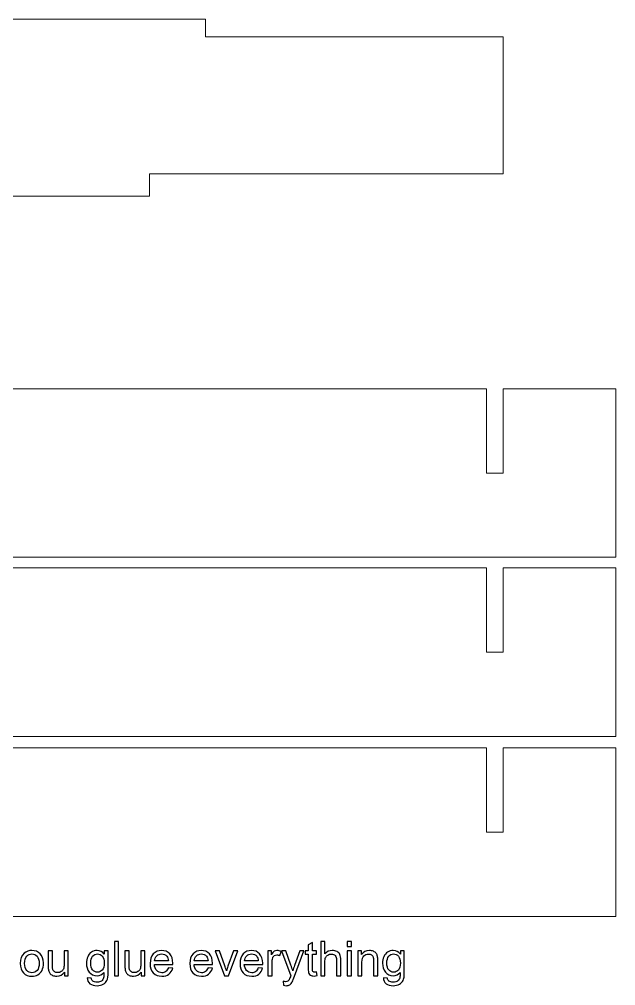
# Model space of a CAD drawing. Header units: centimetres. Extents: x -35.9 to 8.1, y -18.2 to 39.6.
# Drawn here: x -2.52 to 8.09, y -18.2 to -1 of the extents above; entities that cross this region are included whole.
import ezdxf

# ---------------------------------------------------------------- set-up
doc = ezdxf.new("R2010")
doc.units = ezdxf.units.CM
doc.header["$MEASUREMENT"] = 0
doc.layers.add('Layer 1', color=7, linetype='Continuous')

msp = doc.modelspace()

# ---------------------------------------------------------------- linework, layer by layer
at = {"layer": 'Layer 1', "lineweight": 20}
for points, knots in [([(6.09367, -1.30919), (6.09367, -1.30919), (6.09367, -3.74634), (6.09367, -3.74634), (6.09367, -3.74634), (3.99367, -3.74634), (1.89368, -3.74634), (-0.20632, -3.74634), (-0.20632, -3.74634), (-0.20632, -3.74634), (-0.20632, -4.14634), (-0.20632, -4.14634), (-0.20632, -4.14634), (-0.20632, -4.14634), (-3.20632, -4.14634), (-3.20632, -4.14634), (-3.20632, -4.14634), (-3.20632, -4.14634), (-3.20632, -3.74634), (-3.20632, -3.74634), (-3.20632, -3.74634), (-5.53965, -3.74634), (-7.87298, -3.74634), (-10.20631, -3.74634), (-10.20631, -3.74634), (-10.20631, -3.74634), (-10.20631, -4.14634), (-10.20631, -4.14634), (-10.20631, -4.14634), (-10.20631, -4.14634), (-13.20632, -4.14634), (-13.20632, -4.14634), (-13.20632, -4.14634), (-13.20632, -4.14634), (-13.20632, -3.74634), (-13.20632, -3.74634), (-13.20632, -3.74634), (-15.53965, -3.74634), (-17.87299, -3.74634), (-20.20632, -3.74634), (-20.20632, -3.74634), (-20.20632, -3.74634), (-20.20632, -4.14634), (-20.20632, -4.14634), (-20.20632, -4.14634), (-20.20632, -4.14634), (-23.20632, -4.14634), (-23.20632, -4.14634), (-23.20632, -4.14634), (-23.20632, -4.14634), (-23.20632, -3.74634), (-23.20632, -3.74634), (-23.20632, -3.74634), (-25.30632, -3.74634), (-27.40633, -3.74634), (-29.50633, -3.74634), (-29.50633, -3.74634), (-29.50633, -3.74634), (-29.50633, -1.30919), (-29.50633, -1.30919), (-29.50633, -1.30919), (-29.50633, -1.30919), (-24.20633, -1.30919), (-24.20633, -1.30919), (-24.20633, -1.30919), (-24.20633, -1.10214), (-24.20633, -1.20567), (-24.20633, -0.99862), (-24.20633, -0.99862), (-24.20633, -0.99862), (-19.20634, -0.99862), (-19.20634, -0.99862), (-19.20634, -0.99862), (-19.20634, -1.20567), (-19.20634, -1.10217), (-19.20634, -1.30919), (-19.20634, -1.30919), (-19.20634, -1.30919), (-14.20633, -1.30919), (-14.20633, -1.30919), (-14.20633, -1.30919), (-14.20633, -1.10214), (-14.20633, -1.20567), (-14.20633, -0.99862), (-14.20633, -0.99862), (-14.20633, -0.99862), (-9.20633, -0.99862), (-9.20633, -0.99862), (-9.20633, -0.99862), (-9.20633, -0.99862), (-9.20634, -1.30919), (-9.20634, -1.30919), (-9.20634, -1.30919), (-9.20634, -1.30919), (-4.20636, -1.30919), (-4.20636, -1.30919), (-4.20636, -1.30919), (-4.20636, -1.20567), (-4.20636, -1.10215), (-4.20635, -0.99862), (-4.20635, -0.99862), (-4.20635, -0.99862), (0.79366, -0.99862), (0.79366, -0.99862), (0.79366, -0.99862), (0.79366, -0.99862), (0.79366, -1.30919), (0.79366, -1.30919), (0.79366, -1.30919), (0.79366, -1.30919), (6.09367, -1.30919), (6.09367, -1.30919)], [0, 0, 0, 0, 0.03448276, 0.03448276, 0.03448276, 0.03448276, 0.06896552, 0.06896552, 0.06896552, 0.06896552, 0.10344828, 0.10344828, 0.10344828, 0.10344828, 0.13793103, 0.13793103, 0.13793103, 0.13793103, 0.17241379, 0.17241379, 0.17241379, 0.17241379, 0.20689655, 0.20689655, 0.20689655, 0.20689655, 0.24137931, 0.24137931, 0.24137931, 0.24137931, 0.27586207, 0.27586207, 0.27586207, 0.27586207, 0.31034483, 0.31034483, 0.31034483, 0.31034483, 0.34482759, 0.34482759, 0.34482759, 0.34482759, 0.37931034, 0.37931034, 0.37931034, 0.37931034, 0.4137931, 0.4137931, 0.4137931, 0.4137931, 0.44827586, 0.44827586, 0.44827586, 0.44827586, 0.48275862, 0.48275862, 0.48275862, 0.48275862, 0.51724138, 0.51724138, 0.51724138, 0.51724138, 0.55172414, 0.55172414, 0.55172414, 0.55172414, 0.5862069, 0.5862069, 0.5862069, 0.5862069, 0.62068966, 0.62068966, 0.62068966, 0.62068966, 0.65517241, 0.65517241, 0.65517241, 0.65517241, 0.68965517, 0.68965517, 0.68965517, 0.68965517, 0.72413793, 0.72413793, 0.72413793, 0.72413793, 0.75862069, 0.75862069, 0.75862069, 0.75862069, 0.79310345, 0.79310345, 0.79310345, 0.79310345, 0.82758621, 0.82758621, 0.82758621, 0.82758621, 0.86206897, 0.86206897, 0.86206897, 0.86206897, 0.89655172, 0.89655172, 0.89655172, 0.89655172, 0.93103448, 0.93103448, 0.93103448, 0.93103448, 1, 1, 1, 1]), ([(-31.50633, -7.57489), (-31.50633, -7.57489), (-29.50633, -7.57489), (-29.50633, -7.57489), (-29.50633, -7.57489), (-29.50633, -7.57489), (-29.50633, -9.0749), (-29.50633, -9.0749), (-29.50633, -9.0749), (-29.50633, -9.0749), (-29.20633, -9.0749), (-29.20633, -9.0749), (-29.20633, -9.0749), (-29.20633, -9.0749), (-29.20633, -7.57489), (-29.20633, -7.57489), (-29.20633, -7.57489), (-29.20633, -7.57489), (5.79367, -7.57489), (5.79367, -7.57489), (5.79367, -7.57489), (5.79367, -7.57489), (5.79367, -9.0749), (5.79367, -9.0749), (5.79367, -9.0749), (5.79367, -9.0749), (6.09367, -9.0749), (6.09367, -9.0749), (6.09367, -9.0749), (6.09367, -9.0749), (6.09367, -7.57489), (6.09367, -7.57489), (6.09367, -7.57489), (6.09367, -7.57489), (8.09367, -7.57489), (8.09367, -7.57489), (8.09367, -7.57489), (8.09367, -7.57489), (8.09367, -10.57489), (8.09367, -10.57489), (8.09367, -10.57489), (8.09367, -10.57489), (-11.55633, -10.57489), (-11.55633, -10.57489), (-11.55633, -10.57489), (-11.55633, -10.57489), (-11.55633, -9.07489), (-11.55633, -9.07489), (-11.55633, -9.07489), (-11.55633, -9.07489), (-11.85633, -9.07489), (-11.85633, -9.07489), (-11.85633, -9.07489), (-11.85633, -9.07489), (-11.85633, -10.57489), (-11.85633, -10.57489), (-11.85633, -10.57489), (-11.85633, -10.57489), (-31.50633, -10.57489), (-31.50633, -10.57489), (-31.50633, -10.57489), (-31.50633, -10.57489), (-31.50633, -7.57489), (-31.50633, -7.57489)], [0, 0, 0, 0, 0.05882353, 0.05882353, 0.05882353, 0.05882353, 0.11764706, 0.11764706, 0.11764706, 0.11764706, 0.17647059, 0.17647059, 0.17647059, 0.17647059, 0.23529412, 0.23529412, 0.23529412, 0.23529412, 0.29411765, 0.29411765, 0.29411765, 0.29411765, 0.35294118, 0.35294118, 0.35294118, 0.35294118, 0.41176471, 0.41176471, 0.41176471, 0.41176471, 0.47058824, 0.47058824, 0.47058824, 0.47058824, 0.52941176, 0.52941176, 0.52941176, 0.52941176, 0.58823529, 0.58823529, 0.58823529, 0.58823529, 0.64705882, 0.64705882, 0.64705882, 0.64705882, 0.70588235, 0.70588235, 0.70588235, 0.70588235, 0.76470588, 0.76470588, 0.76470588, 0.76470588, 0.82352941, 0.82352941, 0.82352941, 0.82352941, 0.88235294, 0.88235294, 0.88235294, 0.88235294, 1, 1, 1, 1]), ([(-31.50633, -10.76488), (-31.50633, -10.76488), (-29.50633, -10.76488), (-29.50633, -10.76488), (-29.50633, -10.76488), (-29.50633, -10.76488), (-29.50633, -12.26489), (-29.50633, -12.26489), (-29.50633, -12.26489), (-29.50633, -12.26489), (-29.20633, -12.26489), (-29.20633, -12.26489), (-29.20633, -12.26489), (-29.20633, -12.26489), (-29.20633, -10.76488), (-29.20633, -10.76488), (-29.20633, -10.76488), (-29.20633, -10.76488), (5.79367, -10.76488), (5.79367, -10.76488), (5.79367, -10.76488), (5.79367, -10.76488), (5.79367, -12.26489), (5.79367, -12.26489), (5.79367, -12.26489), (5.79367, -12.26489), (6.09367, -12.26489), (6.09367, -12.26489), (6.09367, -12.26489), (6.09367, -12.26489), (6.09367, -10.76488), (6.09367, -10.76488), (6.09367, -10.76488), (6.09367, -10.76488), (8.09367, -10.76488), (8.09367, -10.76488), (8.09367, -10.76488), (8.09367, -10.76488), (8.09367, -13.76488), (8.09367, -13.76488), (8.09367, -13.76488), (8.09367, -13.76488), (-11.55633, -13.76488), (-11.55633, -13.76488), (-11.55633, -13.76488), (-11.55633, -13.76488), (-11.55633, -12.26488), (-11.55633, -12.26488), (-11.55633, -12.26488), (-11.55633, -12.26488), (-11.85633, -12.26488), (-11.85633, -12.26488), (-11.85633, -12.26488), (-11.85633, -12.26488), (-11.85633, -13.76488), (-11.85633, -13.76488), (-11.85633, -13.76488), (-11.85633, -13.76488), (-31.50633, -13.76488), (-31.50633, -13.76488), (-31.50633, -13.76488), (-31.50633, -13.76488), (-31.50633, -10.76488), (-31.50633, -10.76488)], [0, 0, 0, 0, 0.05882353, 0.05882353, 0.05882353, 0.05882353, 0.11764706, 0.11764706, 0.11764706, 0.11764706, 0.17647059, 0.17647059, 0.17647059, 0.17647059, 0.23529412, 0.23529412, 0.23529412, 0.23529412, 0.29411765, 0.29411765, 0.29411765, 0.29411765, 0.35294118, 0.35294118, 0.35294118, 0.35294118, 0.41176471, 0.41176471, 0.41176471, 0.41176471, 0.47058824, 0.47058824, 0.47058824, 0.47058824, 0.52941176, 0.52941176, 0.52941176, 0.52941176, 0.58823529, 0.58823529, 0.58823529, 0.58823529, 0.64705882, 0.64705882, 0.64705882, 0.64705882, 0.70588235, 0.70588235, 0.70588235, 0.70588235, 0.76470588, 0.76470588, 0.76470588, 0.76470588, 0.82352941, 0.82352941, 0.82352941, 0.82352941, 0.88235294, 0.88235294, 0.88235294, 0.88235294, 1, 1, 1, 1]), ([(-31.50633, -13.96634), (-31.50633, -13.96634), (-29.50633, -13.96634), (-29.50633, -13.96634), (-29.50633, -13.96634), (-29.50633, -13.96634), (-29.50633, -15.46635), (-29.50633, -15.46635), (-29.50633, -15.46635), (-29.50633, -15.46635), (-29.20633, -15.46635), (-29.20633, -15.46635), (-29.20633, -15.46635), (-29.20633, -15.46635), (-29.20633, -13.96634), (-29.20633, -13.96634), (-29.20633, -13.96634), (-29.20633, -13.96634), (5.79367, -13.96634), (5.79367, -13.96634), (5.79367, -13.96634), (5.79367, -13.96634), (5.79367, -15.46635), (5.79367, -15.46635), (5.79367, -15.46635), (5.79367, -15.46635), (6.09367, -15.46635), (6.09367, -15.46635), (6.09367, -15.46635), (6.09367, -15.46635), (6.09367, -13.96634), (6.09367, -13.96634), (6.09367, -13.96634), (6.09367, -13.96634), (8.09367, -13.96634), (8.09367, -13.96634), (8.09367, -13.96634), (8.09367, -13.96634), (8.09367, -16.96634), (8.09367, -16.96634), (8.09367, -16.96634), (8.09367, -16.96634), (-11.55633, -16.96634), (-11.55633, -16.96634), (-11.55633, -16.96634), (-11.55633, -16.96634), (-11.55633, -15.46634), (-11.55633, -15.46634), (-11.55633, -15.46634), (-11.55633, -15.46634), (-11.85633, -15.46634), (-11.85633, -15.46634), (-11.85633, -15.46634), (-11.85633, -15.46634), (-11.85633, -16.96634), (-11.85633, -16.96634), (-11.85633, -16.96634), (-11.85633, -16.96634), (-31.50633, -16.96634), (-31.50633, -16.96634), (-31.50633, -16.96634), (-31.50633, -16.96634), (-31.50633, -13.96634), (-31.50633, -13.96634)], [0, 0, 0, 0, 0.05882353, 0.05882353, 0.05882353, 0.05882353, 0.11764706, 0.11764706, 0.11764706, 0.11764706, 0.17647059, 0.17647059, 0.17647059, 0.17647059, 0.23529412, 0.23529412, 0.23529412, 0.23529412, 0.29411765, 0.29411765, 0.29411765, 0.29411765, 0.35294118, 0.35294118, 0.35294118, 0.35294118, 0.41176471, 0.41176471, 0.41176471, 0.41176471, 0.47058824, 0.47058824, 0.47058824, 0.47058824, 0.52941176, 0.52941176, 0.52941176, 0.52941176, 0.58823529, 0.58823529, 0.58823529, 0.58823529, 0.64705882, 0.64705882, 0.64705882, 0.64705882, 0.70588235, 0.70588235, 0.70588235, 0.70588235, 0.76470588, 0.76470588, 0.76470588, 0.76470588, 0.82352941, 0.82352941, 0.82352941, 0.82352941, 0.88235294, 0.88235294, 0.88235294, 0.88235294, 1, 1, 1, 1])]:
    msp.add_open_spline(points, degree=3, knots=knots, dxfattribs=at)
at = {"layer": 'Layer 1', "color": 105}
for points, knots in [([(-0.82832, -18.02207), (-0.82832, -18.02207), (-0.82832, -17.41585), (-0.82832, -17.41585), (-0.82832, -17.41585), (-0.82832, -17.41585), (-0.75382, -17.41585), (-0.75382, -17.41585), (-0.75382, -17.41585), (-0.75382, -17.41585), (-0.75382, -18.02207), (-0.75382, -18.02207), (-0.75382, -18.02207), (-0.75382, -18.02207), (-0.82832, -18.02207), (-0.82832, -18.02207)], [0, 0, 0, 0, 0.2, 0.2, 0.2, 0.2, 0.4, 0.4, 0.4, 0.4, 0.6, 0.6, 0.6, 0.6, 1, 1, 1, 1]), ([(2.77059, -17.95561), (2.77059, -17.95561), (2.78075, -18.02136), (2.78075, -18.02136), (2.78075, -18.02136), (2.75987, -18.02574), (2.7411, -18.028), (2.72473, -18.028), (2.72473, -18.028), (2.69778, -18.028), (2.6769, -18.02376), (2.66194, -18.01516), (2.66194, -18.01516), (2.64712, -18.00655), (2.63668, -17.9954), (2.63061, -17.98143), (2.63061, -17.98143), (2.62454, -17.96746), (2.62158, -17.93811), (2.62158, -17.89338), (2.62158, -17.89338), (2.62158, -17.89338), (2.62158, -17.64022), (2.62158, -17.64022), (2.62158, -17.64022), (2.62158, -17.64022), (2.56655, -17.64022), (2.56655, -17.64022), (2.56655, -17.64022), (2.56655, -17.64022), (2.56655, -17.58265), (2.56655, -17.58265), (2.56655, -17.58265), (2.56655, -17.58265), (2.62158, -17.58265), (2.62158, -17.58265), (2.62158, -17.58265), (2.62158, -17.58265), (2.62158, -17.47399), (2.62158, -17.47399), (2.62158, -17.47399), (2.62158, -17.47399), (2.69609, -17.42926), (2.69609, -17.42926), (2.69609, -17.42926), (2.69609, -17.42926), (2.69609, -17.58265), (2.69609, -17.58265), (2.69609, -17.58265), (2.69609, -17.58265), (2.77059, -17.58265), (2.77059, -17.58265), (2.77059, -17.58265), (2.77059, -17.58265), (2.77059, -17.64022), (2.77059, -17.64022), (2.77059, -17.64022), (2.77059, -17.64022), (2.69609, -17.64022), (2.69609, -17.64022), (2.69609, -17.64022), (2.69609, -17.64022), (2.69609, -17.89761), (2.69609, -17.89761), (2.69609, -17.89761), (2.69609, -17.91892), (2.69736, -17.93261), (2.70004, -17.93867), (2.70004, -17.93867), (2.70258, -17.94474), (2.70681, -17.94954), (2.71274, -17.95321), (2.71274, -17.95321), (2.71867, -17.95674), (2.72713, -17.95857), (2.73814, -17.95857), (2.73814, -17.95857), (2.74632, -17.95857), (2.75719, -17.95758), (2.77059, -17.95561)], [0, 0, 0, 0, 0.04761905, 0.04761905, 0.04761905, 0.04761905, 0.0952381, 0.0952381, 0.0952381, 0.0952381, 0.14285714, 0.14285714, 0.14285714, 0.14285714, 0.19047619, 0.19047619, 0.19047619, 0.19047619, 0.23809524, 0.23809524, 0.23809524, 0.23809524, 0.28571429, 0.28571429, 0.28571429, 0.28571429, 0.33333333, 0.33333333, 0.33333333, 0.33333333, 0.38095238, 0.38095238, 0.38095238, 0.38095238, 0.42857143, 0.42857143, 0.42857143, 0.42857143, 0.47619048, 0.47619048, 0.47619048, 0.47619048, 0.52380952, 0.52380952, 0.52380952, 0.52380952, 0.57142857, 0.57142857, 0.57142857, 0.57142857, 0.61904762, 0.61904762, 0.61904762, 0.61904762, 0.66666667, 0.66666667, 0.66666667, 0.66666667, 0.71428571, 0.71428571, 0.71428571, 0.71428571, 0.76190476, 0.76190476, 0.76190476, 0.76190476, 0.80952381, 0.80952381, 0.80952381, 0.80952381, 0.85714286, 0.85714286, 0.85714286, 0.85714286, 0.9047619, 0.9047619, 0.9047619, 0.9047619, 1, 1, 1, 1]), ([(2.84411, -18.02207), (2.84411, -18.02207), (2.84411, -17.41585), (2.84411, -17.41585), (2.84411, -17.41585), (2.84411, -17.41585), (2.91862, -17.41585), (2.91862, -17.41585), (2.91862, -17.41585), (2.91862, -17.41585), (2.91862, -17.63401), (2.91862, -17.63401), (2.91862, -17.63401), (2.95319, -17.59351), (2.99679, -17.57333), (3.04957, -17.57333), (3.04957, -17.57333), (3.08188, -17.57333), (3.10996, -17.57968), (3.13395, -17.59253), (3.13395, -17.59253), (3.1578, -17.60537), (3.17488, -17.62301), (3.18518, -17.64558), (3.18518, -17.64558), (3.19548, -17.66816), (3.20056, -17.70104), (3.20056, -17.74394), (3.20056, -17.74394), (3.20056, -17.74394), (3.20056, -18.02207), (3.20056, -18.02207), (3.20056, -18.02207), (3.20056, -18.02207), (3.12605, -18.02207), (3.12605, -18.02207), (3.12605, -18.02207), (3.12605, -18.02207), (3.12605, -17.74422), (3.12605, -17.74422), (3.12605, -17.74422), (3.12605, -17.70711), (3.11801, -17.68002), (3.10206, -17.66308), (3.10206, -17.66308), (3.08598, -17.64615), (3.0634, -17.63768), (3.03405, -17.63768), (3.03405, -17.63768), (3.01217, -17.63768), (2.99157, -17.64333), (2.97224, -17.65476), (2.97224, -17.65476), (2.95291, -17.66619), (2.93922, -17.68171), (2.93089, -17.70132), (2.93089, -17.70132), (2.92271, -17.7208), (2.91862, -17.74775), (2.91862, -17.78218), (2.91862, -17.78218), (2.91862, -17.78218), (2.91862, -18.02207), (2.91862, -18.02207), (2.91862, -18.02207), (2.91862, -18.02207), (2.84411, -18.02207), (2.84411, -18.02207)], [0, 0, 0, 0, 0.05555556, 0.05555556, 0.05555556, 0.05555556, 0.11111111, 0.11111111, 0.11111111, 0.11111111, 0.16666667, 0.16666667, 0.16666667, 0.16666667, 0.22222222, 0.22222222, 0.22222222, 0.22222222, 0.27777778, 0.27777778, 0.27777778, 0.27777778, 0.33333333, 0.33333333, 0.33333333, 0.33333333, 0.38888889, 0.38888889, 0.38888889, 0.38888889, 0.44444444, 0.44444444, 0.44444444, 0.44444444, 0.5, 0.5, 0.5, 0.5, 0.55555556, 0.55555556, 0.55555556, 0.55555556, 0.61111111, 0.61111111, 0.61111111, 0.61111111, 0.66666667, 0.66666667, 0.66666667, 0.66666667, 0.72222222, 0.72222222, 0.72222222, 0.72222222, 0.77777778, 0.77777778, 0.77777778, 0.77777778, 0.83333333, 0.83333333, 0.83333333, 0.83333333, 0.88888889, 0.88888889, 0.88888889, 0.88888889, 1, 1, 1, 1]), ([(3.315, -17.50052), (3.315, -17.50052), (3.315, -17.41585), (3.315, -17.41585), (3.315, -17.41585), (3.315, -17.41585), (3.38951, -17.41585), (3.38951, -17.41585), (3.38951, -17.41585), (3.38951, -17.41585), (3.38951, -17.50052), (3.38951, -17.50052), (3.38951, -17.50052), (3.38951, -17.50052), (3.315, -17.50052), (3.315, -17.50052)], [0, 0, 0, 0, 0.2, 0.2, 0.2, 0.2, 0.4, 0.4, 0.4, 0.4, 0.6, 0.6, 0.6, 0.6, 1, 1, 1, 1]), ([(-2.50247, -17.80236), (-2.50247, -17.72122), (-2.47989, -17.66111), (-2.4346, -17.62202), (-2.4346, -17.62202), (-2.39692, -17.58956), (-2.35077, -17.57333), (-2.29645, -17.57333), (-2.29645, -17.57333), (-2.23619, -17.57333), (-2.1868, -17.59309), (-2.14842, -17.6326), (-2.14842, -17.6326), (-2.11018, -17.67197), (-2.09099, -17.72658), (-2.09099, -17.79615), (-2.09099, -17.79615), (-2.09099, -17.85259), (-2.09945, -17.8969), (-2.11639, -17.92922), (-2.11639, -17.92922), (-2.13332, -17.96153), (-2.15802, -17.98665), (-2.19047, -18.00457), (-2.19047, -18.00457), (-2.22279, -18.02249), (-2.25821, -18.03138), (-2.29645, -18.03138), (-2.29645, -18.03138), (-2.35797, -18.03138), (-2.40764, -18.01177), (-2.4456, -17.9724), (-2.4456, -17.9724), (-2.48356, -17.93303), (-2.50247, -17.8763), (-2.50247, -17.80236)], [0, 0, 0, 0, 0.1, 0.1, 0.1, 0.1, 0.2, 0.2, 0.2, 0.2, 0.3, 0.3, 0.3, 0.3, 0.4, 0.4, 0.4, 0.4, 0.5, 0.5, 0.5, 0.5, 0.6, 0.6, 0.6, 0.6, 0.7, 0.7, 0.7, 0.7, 0.8, 0.8, 0.8, 0.8, 1, 1, 1, 1]), ([(-2.42627, -17.8025), (-2.42627, -17.85866), (-2.41399, -17.90071), (-2.38944, -17.92851), (-2.38944, -17.92851), (-2.36474, -17.95645), (-2.33384, -17.97042), (-2.29645, -17.97042), (-2.29645, -17.97042), (-2.25948, -17.97042), (-2.22871, -17.95645), (-2.20402, -17.92837), (-2.20402, -17.92837), (-2.17947, -17.90029), (-2.16719, -17.85753), (-2.16719, -17.8001), (-2.16719, -17.8001), (-2.16719, -17.74591), (-2.17961, -17.70485), (-2.2043, -17.67705), (-2.2043, -17.67705), (-2.229, -17.64911), (-2.25976, -17.63514), (-2.29645, -17.63514), (-2.29645, -17.63514), (-2.33384, -17.63514), (-2.36474, -17.64897), (-2.38944, -17.67677), (-2.38944, -17.67677), (-2.41399, -17.70457), (-2.42627, -17.74648), (-2.42627, -17.8025)], [0, 0, 0, 0, 0.11111111, 0.11111111, 0.11111111, 0.11111111, 0.22222222, 0.22222222, 0.22222222, 0.22222222, 0.33333333, 0.33333333, 0.33333333, 0.33333333, 0.44444444, 0.44444444, 0.44444444, 0.44444444, 0.55555556, 0.55555556, 0.55555556, 0.55555556, 0.66666667, 0.66666667, 0.66666667, 0.66666667, 0.77777778, 0.77777778, 0.77777778, 0.77777778, 1, 1, 1, 1]), ([(-1.71662, -18.02207), (-1.71662, -18.02207), (-1.71662, -17.95674), (-1.71662, -17.95674), (-1.71662, -17.95674), (-1.75077, -18.00655), (-1.79705, -18.03138), (-1.85561, -18.03138), (-1.85561, -18.03138), (-1.88144, -18.03138), (-1.90557, -18.02644), (-1.928, -18.01657), (-1.928, -18.01657), (-1.95044, -18.00655), (-1.96709, -17.99413), (-1.97796, -17.97917), (-1.97796, -17.97917), (-1.98882, -17.96407), (-1.99644, -17.94573), (-2.00082, -17.924), (-2.00082, -17.924), (-2.00378, -17.90932), (-2.00533, -17.88618), (-2.00533, -17.85457), (-2.00533, -17.85457), (-2.00533, -17.85457), (-2.00533, -17.58265), (-2.00533, -17.58265), (-2.00533, -17.58265), (-2.00533, -17.58265), (-1.93083, -17.58265), (-1.93083, -17.58265), (-1.93083, -17.58265), (-1.93083, -17.58265), (-1.93083, -17.82578), (-1.93083, -17.82578), (-1.93083, -17.82578), (-1.93083, -17.86459), (-1.92927, -17.89084), (-1.92631, -17.90424), (-1.92631, -17.90424), (-1.92165, -17.92386), (-1.91178, -17.9391), (-1.89654, -17.95024), (-1.89654, -17.95024), (-1.88144, -17.96139), (-1.86281, -17.96704), (-1.84051, -17.96704), (-1.84051, -17.96704), (-1.81822, -17.96704), (-1.79733, -17.96139), (-1.77786, -17.94996), (-1.77786, -17.94996), (-1.75839, -17.93853), (-1.74456, -17.92287), (-1.73637, -17.90325), (-1.73637, -17.90325), (-1.72833, -17.88364), (-1.72424, -17.85499), (-1.72424, -17.8176), (-1.72424, -17.8176), (-1.72424, -17.8176), (-1.72424, -17.58265), (-1.72424, -17.58265), (-1.72424, -17.58265), (-1.72424, -17.58265), (-1.64973, -17.58265), (-1.64973, -17.58265), (-1.64973, -17.58265), (-1.64973, -17.58265), (-1.64973, -18.02207), (-1.64973, -18.02207), (-1.64973, -18.02207), (-1.64973, -18.02207), (-1.71662, -18.02207), (-1.71662, -18.02207)], [0, 0, 0, 0, 0.05, 0.05, 0.05, 0.05, 0.1, 0.1, 0.1, 0.1, 0.15, 0.15, 0.15, 0.15, 0.2, 0.2, 0.2, 0.2, 0.25, 0.25, 0.25, 0.25, 0.3, 0.3, 0.3, 0.3, 0.35, 0.35, 0.35, 0.35, 0.4, 0.4, 0.4, 0.4, 0.45, 0.45, 0.45, 0.45, 0.5, 0.5, 0.5, 0.5, 0.55, 0.55, 0.55, 0.55, 0.6, 0.6, 0.6, 0.6, 0.65, 0.65, 0.65, 0.65, 0.7, 0.7, 0.7, 0.7, 0.75, 0.75, 0.75, 0.75, 0.8, 0.8, 0.8, 0.8, 0.85, 0.85, 0.85, 0.85, 0.9, 0.9, 0.9, 0.9, 1, 1, 1, 1]), ([(-1.31121, -18.05848), (-1.31121, -18.05848), (-1.23924, -18.06864), (-1.23924, -18.06864), (-1.23924, -18.06864), (-1.23628, -18.09093), (-1.22781, -18.10716), (-1.21398, -18.11746), (-1.21398, -18.11746), (-1.1955, -18.13115), (-1.17024, -18.13806), (-1.1382, -18.13806), (-1.1382, -18.13806), (-1.10377, -18.13806), (-1.0771, -18.13115), (-1.05834, -18.11746), (-1.05834, -18.11746), (-1.03957, -18.10377), (-1.02687, -18.08444), (-1.02024, -18.05975), (-1.02024, -18.05975), (-1.01643, -18.04465), (-1.01459, -18.0129), (-1.01487, -17.9645), (-1.01487, -17.9645), (-1.04747, -18.00288), (-1.08797, -18.02207), (-1.13651, -18.02207), (-1.13651, -18.02207), (-1.19691, -18.02207), (-1.24376, -18.00034), (-1.27678, -17.95674), (-1.27678, -17.95674), (-1.30994, -17.91327), (-1.32645, -17.86106), (-1.32645, -17.80024), (-1.32645, -17.80024), (-1.32645, -17.75833), (-1.31883, -17.71967), (-1.30373, -17.68425), (-1.30373, -17.68425), (-1.28863, -17.64883), (-1.26662, -17.6216), (-1.23783, -17.60226), (-1.23783, -17.60226), (-1.20904, -17.58293), (-1.17518, -17.57333), (-1.13623, -17.57333), (-1.13623, -17.57333), (-1.08444, -17.57333), (-1.04168, -17.5945), (-1.0081, -17.63684), (-1.0081, -17.63684), (-1.0081, -17.63684), (-1.0081, -17.58265), (-1.0081, -17.58265), (-1.0081, -17.58265), (-1.0081, -17.58265), (-0.93952, -17.58265), (-0.93952, -17.58265), (-0.93952, -17.58265), (-0.93952, -17.58265), (-0.93952, -17.9621), (-0.93952, -17.9621), (-0.93952, -17.9621), (-0.93952, -18.03054), (-0.94643, -18.07894), (-0.9604, -18.10744), (-0.9604, -18.10744), (-0.97423, -18.13595), (-0.99639, -18.15852), (-1.02644, -18.17504), (-1.02644, -18.17504), (-1.05664, -18.19155), (-1.09375, -18.19987), (-1.13778, -18.19987), (-1.13778, -18.19987), (-1.19013, -18.19987), (-1.23233, -18.18816), (-1.2645, -18.16459), (-1.2645, -18.16459), (-1.29681, -18.14117), (-1.31234, -18.10575), (-1.31121, -18.05848)], [0, 0, 0, 0, 0.04545455, 0.04545455, 0.04545455, 0.04545455, 0.09090909, 0.09090909, 0.09090909, 0.09090909, 0.13636364, 0.13636364, 0.13636364, 0.13636364, 0.18181818, 0.18181818, 0.18181818, 0.18181818, 0.22727273, 0.22727273, 0.22727273, 0.22727273, 0.27272727, 0.27272727, 0.27272727, 0.27272727, 0.31818182, 0.31818182, 0.31818182, 0.31818182, 0.36363636, 0.36363636, 0.36363636, 0.36363636, 0.40909091, 0.40909091, 0.40909091, 0.40909091, 0.45454545, 0.45454545, 0.45454545, 0.45454545, 0.5, 0.5, 0.5, 0.5, 0.54545455, 0.54545455, 0.54545455, 0.54545455, 0.59090909, 0.59090909, 0.59090909, 0.59090909, 0.63636364, 0.63636364, 0.63636364, 0.63636364, 0.68181818, 0.68181818, 0.68181818, 0.68181818, 0.72727273, 0.72727273, 0.72727273, 0.72727273, 0.77272727, 0.77272727, 0.77272727, 0.77272727, 0.81818182, 0.81818182, 0.81818182, 0.81818182, 0.86363636, 0.86363636, 0.86363636, 0.86363636, 0.90909091, 0.90909091, 0.90909091, 0.90909091, 1, 1, 1, 1]), ([(-1.25025, -17.79488), (-1.25025, -17.85231), (-1.23882, -17.89422), (-1.21596, -17.92061), (-1.21596, -17.92061), (-1.19296, -17.947), (-1.16431, -17.96026), (-1.12988, -17.96026), (-1.12988, -17.96026), (-1.09559, -17.96026), (-1.06694, -17.94714), (-1.04366, -17.92089), (-1.04366, -17.92089), (-1.02052, -17.89465), (-1.00895, -17.85344), (-1.00895, -17.79728), (-1.00895, -17.79728), (-1.00895, -17.74366), (-1.02094, -17.70316), (-1.04479, -17.67592), (-1.04479, -17.67592), (-1.06864, -17.64869), (-1.09742, -17.63514), (-1.13101, -17.63514), (-1.13101, -17.63514), (-1.16417, -17.63514), (-1.19225, -17.64855), (-1.21553, -17.67536), (-1.21553, -17.67536), (-1.23868, -17.70217), (-1.25025, -17.74196), (-1.25025, -17.79488)], [0, 0, 0, 0, 0.11111111, 0.11111111, 0.11111111, 0.11111111, 0.22222222, 0.22222222, 0.22222222, 0.22222222, 0.33333333, 0.33333333, 0.33333333, 0.33333333, 0.44444444, 0.44444444, 0.44444444, 0.44444444, 0.55555556, 0.55555556, 0.55555556, 0.55555556, 0.66666667, 0.66666667, 0.66666667, 0.66666667, 0.77777778, 0.77777778, 0.77777778, 0.77777778, 1, 1, 1, 1]), ([(-0.35151, -18.02207), (-0.35151, -18.02207), (-0.35151, -17.95674), (-0.35151, -17.95674), (-0.35151, -17.95674), (-0.38566, -18.00655), (-0.43194, -18.03138), (-0.4905, -18.03138), (-0.4905, -18.03138), (-0.51633, -18.03138), (-0.54046, -18.02644), (-0.56289, -18.01657), (-0.56289, -18.01657), (-0.58533, -18.00655), (-0.60198, -17.99413), (-0.61285, -17.97917), (-0.61285, -17.97917), (-0.62371, -17.96407), (-0.63133, -17.94573), (-0.63571, -17.924), (-0.63571, -17.924), (-0.63867, -17.90932), (-0.64022, -17.88618), (-0.64022, -17.85457), (-0.64022, -17.85457), (-0.64022, -17.85457), (-0.64022, -17.58265), (-0.64022, -17.58265), (-0.64022, -17.58265), (-0.64022, -17.58265), (-0.56572, -17.58265), (-0.56572, -17.58265), (-0.56572, -17.58265), (-0.56572, -17.58265), (-0.56572, -17.82578), (-0.56572, -17.82578), (-0.56572, -17.82578), (-0.56572, -17.86459), (-0.56416, -17.89084), (-0.5612, -17.90424), (-0.5612, -17.90424), (-0.55654, -17.92386), (-0.54667, -17.9391), (-0.53143, -17.95024), (-0.53143, -17.95024), (-0.51633, -17.96139), (-0.4977, -17.96704), (-0.4754, -17.96704), (-0.4754, -17.96704), (-0.45311, -17.96704), (-0.43222, -17.96139), (-0.41275, -17.94996), (-0.41275, -17.94996), (-0.39328, -17.93853), (-0.37945, -17.92287), (-0.37126, -17.90325), (-0.37126, -17.90325), (-0.36322, -17.88364), (-0.35913, -17.85499), (-0.35913, -17.8176), (-0.35913, -17.8176), (-0.35913, -17.8176), (-0.35913, -17.58265), (-0.35913, -17.58265), (-0.35913, -17.58265), (-0.35913, -17.58265), (-0.28462, -17.58265), (-0.28462, -17.58265), (-0.28462, -17.58265), (-0.28462, -17.58265), (-0.28462, -18.02207), (-0.28462, -18.02207), (-0.28462, -18.02207), (-0.28462, -18.02207), (-0.35151, -18.02207), (-0.35151, -18.02207)], [0, 0, 0, 0, 0.05, 0.05, 0.05, 0.05, 0.1, 0.1, 0.1, 0.1, 0.15, 0.15, 0.15, 0.15, 0.2, 0.2, 0.2, 0.2, 0.25, 0.25, 0.25, 0.25, 0.3, 0.3, 0.3, 0.3, 0.35, 0.35, 0.35, 0.35, 0.4, 0.4, 0.4, 0.4, 0.45, 0.45, 0.45, 0.45, 0.5, 0.5, 0.5, 0.5, 0.55, 0.55, 0.55, 0.55, 0.6, 0.6, 0.6, 0.6, 0.65, 0.65, 0.65, 0.65, 0.7, 0.7, 0.7, 0.7, 0.75, 0.75, 0.75, 0.75, 0.8, 0.8, 0.8, 0.8, 0.85, 0.85, 0.85, 0.85, 0.9, 0.9, 0.9, 0.9, 1, 1, 1, 1]), ([(0.13208, -17.87983), (0.13208, -17.87983), (0.20913, -17.88999), (0.20913, -17.88999), (0.20913, -17.88999), (0.19713, -17.93472), (0.1747, -17.96958), (0.14196, -17.99427), (0.14196, -17.99427), (0.10922, -18.01897), (0.06745, -18.03138), (0.01651, -18.03138), (0.01651, -18.03138), (-0.04755, -18.03138), (-0.09835, -18.01163), (-0.13589, -17.97212), (-0.13589, -17.97212), (-0.17343, -17.93275), (-0.19219, -17.87729), (-0.19219, -17.80603), (-0.19219, -17.80603), (-0.19219, -17.73237), (-0.17328, -17.67508), (-0.13533, -17.63444), (-0.13533, -17.63444), (-0.09737, -17.59365), (-0.04812, -17.57333), (0.01242, -17.57333), (0.01242, -17.57333), (0.07098, -17.57333), (0.11882, -17.59323), (0.15593, -17.63317), (0.15593, -17.63317), (0.19304, -17.6731), (0.21167, -17.72926), (0.21167, -17.80165), (0.21167, -17.80165), (0.21167, -17.80603), (0.21153, -17.81266), (0.21125, -17.82141), (0.21125, -17.82141), (0.21125, -17.82141), (-0.11599, -17.82141), (-0.11599, -17.82141), (-0.11599, -17.82141), (-0.11317, -17.86953), (-0.09962, -17.9065), (-0.07507, -17.93204), (-0.07507, -17.93204), (-0.05066, -17.95758), (-0.02004, -17.97042), (0.01651, -17.97042), (0.01651, -17.97042), (0.04375, -17.97042), (0.06703, -17.96323), (0.08622, -17.94883), (0.08622, -17.94883), (0.10555, -17.93444), (0.12079, -17.91144), (0.13208, -17.87983)], [0, 0, 0, 0, 0.0625, 0.0625, 0.0625, 0.0625, 0.125, 0.125, 0.125, 0.125, 0.1875, 0.1875, 0.1875, 0.1875, 0.25, 0.25, 0.25, 0.25, 0.3125, 0.3125, 0.3125, 0.3125, 0.375, 0.375, 0.375, 0.375, 0.4375, 0.4375, 0.4375, 0.4375, 0.5, 0.5, 0.5, 0.5, 0.5625, 0.5625, 0.5625, 0.5625, 0.625, 0.625, 0.625, 0.625, 0.6875, 0.6875, 0.6875, 0.6875, 0.75, 0.75, 0.75, 0.75, 0.8125, 0.8125, 0.8125, 0.8125, 0.875, 0.875, 0.875, 0.875, 1, 1, 1, 1]), ([(-0.11176, -17.76045), (-0.11176, -17.76045), (0.13293, -17.76045), (0.13293, -17.76045), (0.13293, -17.76045), (0.12968, -17.72348), (0.12023, -17.69582), (0.10485, -17.67733), (0.10485, -17.67733), (0.08128, -17.64869), (0.05052, -17.6343), (0.01284, -17.6343), (0.01284, -17.6343), (-0.02131, -17.6343), (-0.04995, -17.64573), (-0.07324, -17.66859), (-0.07324, -17.66859), (-0.09638, -17.69145), (-0.10922, -17.72207), (-0.11176, -17.76045)], [0, 0, 0, 0, 0.16666667, 0.16666667, 0.16666667, 0.16666667, 0.33333333, 0.33333333, 0.33333333, 0.33333333, 0.5, 0.5, 0.5, 0.5, 0.66666667, 0.66666667, 0.66666667, 0.66666667, 1, 1, 1, 1]), ([(0.8382, -17.87983), (0.8382, -17.87983), (0.91525, -17.88999), (0.91525, -17.88999), (0.91525, -17.88999), (0.90325, -17.93472), (0.88082, -17.96958), (0.84808, -17.99427), (0.84808, -17.99427), (0.81534, -18.01897), (0.77357, -18.03138), (0.72263, -18.03138), (0.72263, -18.03138), (0.65857, -18.03138), (0.60777, -18.01163), (0.57023, -17.97212), (0.57023, -17.97212), (0.53269, -17.93275), (0.51393, -17.87729), (0.51393, -17.80603), (0.51393, -17.80603), (0.51393, -17.73237), (0.53284, -17.67508), (0.57079, -17.63444), (0.57079, -17.63444), (0.60875, -17.59365), (0.658, -17.57333), (0.71854, -17.57333), (0.71854, -17.57333), (0.7771, -17.57333), (0.82494, -17.59323), (0.86205, -17.63317), (0.86205, -17.63317), (0.89916, -17.6731), (0.91779, -17.72926), (0.91779, -17.80165), (0.91779, -17.80165), (0.91779, -17.80603), (0.91765, -17.81266), (0.91737, -17.82141), (0.91737, -17.82141), (0.91737, -17.82141), (0.59013, -17.82141), (0.59013, -17.82141), (0.59013, -17.82141), (0.59295, -17.86953), (0.6065, -17.9065), (0.63105, -17.93204), (0.63105, -17.93204), (0.65546, -17.95758), (0.68608, -17.97042), (0.72263, -17.97042), (0.72263, -17.97042), (0.74987, -17.97042), (0.77315, -17.96323), (0.79234, -17.94883), (0.79234, -17.94883), (0.81167, -17.93444), (0.82691, -17.91144), (0.8382, -17.87983)], [0, 0, 0, 0, 0.0625, 0.0625, 0.0625, 0.0625, 0.125, 0.125, 0.125, 0.125, 0.1875, 0.1875, 0.1875, 0.1875, 0.25, 0.25, 0.25, 0.25, 0.3125, 0.3125, 0.3125, 0.3125, 0.375, 0.375, 0.375, 0.375, 0.4375, 0.4375, 0.4375, 0.4375, 0.5, 0.5, 0.5, 0.5, 0.5625, 0.5625, 0.5625, 0.5625, 0.625, 0.625, 0.625, 0.625, 0.6875, 0.6875, 0.6875, 0.6875, 0.75, 0.75, 0.75, 0.75, 0.8125, 0.8125, 0.8125, 0.8125, 0.875, 0.875, 0.875, 0.875, 1, 1, 1, 1]), ([(0.59436, -17.76045), (0.59436, -17.76045), (0.83905, -17.76045), (0.83905, -17.76045), (0.83905, -17.76045), (0.8358, -17.72348), (0.82635, -17.69582), (0.81097, -17.67733), (0.81097, -17.67733), (0.7874, -17.64869), (0.75664, -17.6343), (0.71896, -17.6343), (0.71896, -17.6343), (0.68481, -17.6343), (0.65617, -17.64573), (0.63288, -17.66859), (0.63288, -17.66859), (0.60974, -17.69145), (0.5969, -17.72207), (0.59436, -17.76045)], [0, 0, 0, 0, 0.16666667, 0.16666667, 0.16666667, 0.16666667, 0.33333333, 0.33333333, 0.33333333, 0.33333333, 0.5, 0.5, 0.5, 0.5, 0.66666667, 0.66666667, 0.66666667, 0.66666667, 1, 1, 1, 1]), ([(1.12946, -18.02207), (1.12946, -18.02207), (0.96365, -17.58265), (0.96365, -17.58265), (0.96365, -17.58265), (0.96365, -17.58265), (1.04338, -17.58265), (1.04338, -17.58265), (1.04338, -17.58265), (1.04338, -17.58265), (1.13736, -17.84582), (1.13736, -17.84582), (1.13736, -17.84582), (1.14752, -17.87418), (1.15697, -17.90368), (1.16558, -17.9343), (1.16558, -17.9343), (1.17221, -17.91116), (1.18139, -17.88336), (1.19338, -17.85076), (1.19338, -17.85076), (1.19338, -17.85076), (1.29103, -17.58265), (1.29103, -17.58265), (1.29103, -17.58265), (1.29103, -17.58265), (1.36751, -17.58265), (1.36751, -17.58265), (1.36751, -17.58265), (1.36751, -17.58265), (1.20114, -18.02207), (1.20114, -18.02207), (1.20114, -18.02207), (1.20114, -18.02207), (1.12946, -18.02207), (1.12946, -18.02207)], [0, 0, 0, 0, 0.1, 0.1, 0.1, 0.1, 0.2, 0.2, 0.2, 0.2, 0.3, 0.3, 0.3, 0.3, 0.4, 0.4, 0.4, 0.4, 0.5, 0.5, 0.5, 0.5, 0.6, 0.6, 0.6, 0.6, 0.7, 0.7, 0.7, 0.7, 0.8, 0.8, 0.8, 0.8, 1, 1, 1, 1]), ([(1.73243, -17.87983), (1.73243, -17.87983), (1.80948, -17.88999), (1.80948, -17.88999), (1.80948, -17.88999), (1.79748, -17.93472), (1.77505, -17.96958), (1.74231, -17.99427), (1.74231, -17.99427), (1.70957, -18.01897), (1.6678, -18.03138), (1.61686, -18.03138), (1.61686, -18.03138), (1.5528, -18.03138), (1.502, -18.01163), (1.46446, -17.97212), (1.46446, -17.97212), (1.42692, -17.93275), (1.40816, -17.87729), (1.40816, -17.80603), (1.40816, -17.80603), (1.40816, -17.73237), (1.42707, -17.67508), (1.46502, -17.63444), (1.46502, -17.63444), (1.50298, -17.59365), (1.55223, -17.57333), (1.61277, -17.57333), (1.61277, -17.57333), (1.67133, -17.57333), (1.71917, -17.59323), (1.75628, -17.63317), (1.75628, -17.63317), (1.79339, -17.6731), (1.81202, -17.72926), (1.81202, -17.80165), (1.81202, -17.80165), (1.81202, -17.80603), (1.81188, -17.81266), (1.8116, -17.82141), (1.8116, -17.82141), (1.8116, -17.82141), (1.48436, -17.82141), (1.48436, -17.82141), (1.48436, -17.82141), (1.48718, -17.86953), (1.50073, -17.9065), (1.52528, -17.93204), (1.52528, -17.93204), (1.54969, -17.95758), (1.58031, -17.97042), (1.61686, -17.97042), (1.61686, -17.97042), (1.6441, -17.97042), (1.66738, -17.96323), (1.68657, -17.94883), (1.68657, -17.94883), (1.7059, -17.93444), (1.72114, -17.91144), (1.73243, -17.87983)], [0, 0, 0, 0, 0.0625, 0.0625, 0.0625, 0.0625, 0.125, 0.125, 0.125, 0.125, 0.1875, 0.1875, 0.1875, 0.1875, 0.25, 0.25, 0.25, 0.25, 0.3125, 0.3125, 0.3125, 0.3125, 0.375, 0.375, 0.375, 0.375, 0.4375, 0.4375, 0.4375, 0.4375, 0.5, 0.5, 0.5, 0.5, 0.5625, 0.5625, 0.5625, 0.5625, 0.625, 0.625, 0.625, 0.625, 0.6875, 0.6875, 0.6875, 0.6875, 0.75, 0.75, 0.75, 0.75, 0.8125, 0.8125, 0.8125, 0.8125, 0.875, 0.875, 0.875, 0.875, 1, 1, 1, 1]), ([(1.48859, -17.76045), (1.48859, -17.76045), (1.73328, -17.76045), (1.73328, -17.76045), (1.73328, -17.76045), (1.73003, -17.72348), (1.72058, -17.69582), (1.7052, -17.67733), (1.7052, -17.67733), (1.68163, -17.64869), (1.65087, -17.6343), (1.61319, -17.6343), (1.61319, -17.6343), (1.57904, -17.6343), (1.5504, -17.64573), (1.52711, -17.66859), (1.52711, -17.66859), (1.50397, -17.69145), (1.49113, -17.72207), (1.48859, -17.76045)], [0, 0, 0, 0, 0.16666667, 0.16666667, 0.16666667, 0.16666667, 0.33333333, 0.33333333, 0.33333333, 0.33333333, 0.5, 0.5, 0.5, 0.5, 0.66666667, 0.66666667, 0.66666667, 0.66666667, 1, 1, 1, 1]), ([(1.90275, -18.02207), (1.90275, -18.02207), (1.90275, -17.58265), (1.90275, -17.58265), (1.90275, -17.58265), (1.90275, -17.58265), (1.96964, -17.58265), (1.96964, -17.58265), (1.96964, -17.58265), (1.96964, -17.58265), (1.96964, -17.64996), (1.96964, -17.64996), (1.96964, -17.64996), (1.98671, -17.61877), (2.00252, -17.59817), (2.01705, -17.58829), (2.01705, -17.58829), (2.03159, -17.57827), (2.04753, -17.57333), (2.06489, -17.57333), (2.06489, -17.57333), (2.09001, -17.57333), (2.11555, -17.58124), (2.14151, -17.5969), (2.14151, -17.5969), (2.14151, -17.5969), (2.11499, -17.66562), (2.11499, -17.66562), (2.11499, -17.66562), (2.09692, -17.65546), (2.07886, -17.65038), (2.0608, -17.65038), (2.0608, -17.65038), (2.04457, -17.65038), (2.03004, -17.65532), (2.0172, -17.66506), (2.0172, -17.66506), (2.00435, -17.67479), (1.99518, -17.68834), (1.98968, -17.7057), (1.98968, -17.7057), (1.98135, -17.73209), (1.97726, -17.76101), (1.97726, -17.79248), (1.97726, -17.79248), (1.97726, -17.79248), (1.97726, -18.02207), (1.97726, -18.02207), (1.97726, -18.02207), (1.97726, -18.02207), (1.90275, -18.02207), (1.90275, -18.02207)], [0, 0, 0, 0, 0.07142857, 0.07142857, 0.07142857, 0.07142857, 0.14285714, 0.14285714, 0.14285714, 0.14285714, 0.21428571, 0.21428571, 0.21428571, 0.21428571, 0.28571429, 0.28571429, 0.28571429, 0.28571429, 0.35714286, 0.35714286, 0.35714286, 0.35714286, 0.42857143, 0.42857143, 0.42857143, 0.42857143, 0.5, 0.5, 0.5, 0.5, 0.57142857, 0.57142857, 0.57142857, 0.57142857, 0.64285714, 0.64285714, 0.64285714, 0.64285714, 0.71428571, 0.71428571, 0.71428571, 0.71428571, 0.78571429, 0.78571429, 0.78571429, 0.78571429, 0.85714286, 0.85714286, 0.85714286, 0.85714286, 1, 1, 1, 1]), ([(2.18215, -18.19098), (2.18215, -18.19098), (2.17369, -18.12212), (2.17369, -18.12212), (2.17369, -18.12212), (2.19006, -18.12649), (2.20417, -18.12875), (2.2163, -18.12875), (2.2163, -18.12875), (2.23295, -18.12875), (2.24622, -18.12593), (2.2561, -18.12042), (2.2561, -18.12042), (2.26611, -18.11492), (2.2743, -18.10716), (2.28065, -18.09728), (2.28065, -18.09728), (2.28531, -18.0898), (2.29293, -18.07132), (2.30337, -18.04168), (2.30337, -18.04168), (2.30478, -18.03759), (2.3069, -18.03152), (2.31, -18.02348), (2.31, -18.02348), (2.31, -18.02348), (2.14321, -17.58265), (2.14321, -17.58265), (2.14321, -17.58265), (2.14321, -17.58265), (2.22279, -17.58265), (2.22279, -17.58265), (2.22279, -17.58265), (2.22279, -17.58265), (2.31452, -17.83637), (2.31452, -17.83637), (2.31452, -17.83637), (2.32651, -17.8684), (2.33709, -17.90227), (2.34655, -17.93783), (2.34655, -17.93783), (2.35516, -17.90438), (2.36532, -17.87136), (2.37717, -17.83891), (2.37717, -17.83891), (2.37717, -17.83891), (2.47087, -17.58265), (2.47087, -17.58265), (2.47087, -17.58265), (2.47087, -17.58265), (2.54523, -17.58265), (2.54523, -17.58265), (2.54523, -17.58265), (2.54523, -17.58265), (2.37915, -18.02969), (2.37915, -18.02969), (2.37915, -18.02969), (2.36122, -18.07781), (2.34725, -18.11083), (2.33724, -18.12903), (2.33724, -18.12903), (2.32397, -18.15344), (2.30873, -18.17137), (2.29166, -18.1828), (2.29166, -18.1828), (2.27444, -18.19423), (2.25398, -18.19987), (2.23027, -18.19987), (2.23027, -18.19987), (2.21588, -18.19987), (2.19979, -18.19691), (2.18215, -18.19098)], [0, 0, 0, 0, 0.05263158, 0.05263158, 0.05263158, 0.05263158, 0.10526316, 0.10526316, 0.10526316, 0.10526316, 0.15789474, 0.15789474, 0.15789474, 0.15789474, 0.21052632, 0.21052632, 0.21052632, 0.21052632, 0.26315789, 0.26315789, 0.26315789, 0.26315789, 0.31578947, 0.31578947, 0.31578947, 0.31578947, 0.36842105, 0.36842105, 0.36842105, 0.36842105, 0.42105263, 0.42105263, 0.42105263, 0.42105263, 0.47368421, 0.47368421, 0.47368421, 0.47368421, 0.52631579, 0.52631579, 0.52631579, 0.52631579, 0.57894737, 0.57894737, 0.57894737, 0.57894737, 0.63157895, 0.63157895, 0.63157895, 0.63157895, 0.68421053, 0.68421053, 0.68421053, 0.68421053, 0.73684211, 0.73684211, 0.73684211, 0.73684211, 0.78947368, 0.78947368, 0.78947368, 0.78947368, 0.84210526, 0.84210526, 0.84210526, 0.84210526, 0.89473684, 0.89473684, 0.89473684, 0.89473684, 1, 1, 1, 1]), ([(3.315, -18.02207), (3.315, -18.02207), (3.315, -17.58265), (3.315, -17.58265), (3.315, -17.58265), (3.315, -17.58265), (3.38951, -17.58265), (3.38951, -17.58265), (3.38951, -17.58265), (3.38951, -17.58265), (3.38951, -18.02207), (3.38951, -18.02207), (3.38951, -18.02207), (3.38951, -18.02207), (3.315, -18.02207), (3.315, -18.02207)], [0, 0, 0, 0, 0.2, 0.2, 0.2, 0.2, 0.4, 0.4, 0.4, 0.4, 0.6, 0.6, 0.6, 0.6, 1, 1, 1, 1]), ([(3.5031, -18.02207), (3.5031, -18.02207), (3.5031, -17.58265), (3.5031, -17.58265), (3.5031, -17.58265), (3.5031, -17.58265), (3.56999, -17.58265), (3.56999, -17.58265), (3.56999, -17.58265), (3.56999, -17.58265), (3.56999, -17.64502), (3.56999, -17.64502), (3.56999, -17.64502), (3.60216, -17.59718), (3.64873, -17.57333), (3.70955, -17.57333), (3.70955, -17.57333), (3.73608, -17.57333), (3.76035, -17.57813), (3.7825, -17.58759), (3.7825, -17.58759), (3.80466, -17.59704), (3.82131, -17.6096), (3.83231, -17.62498), (3.83231, -17.62498), (3.84332, -17.64036), (3.85108, -17.65871), (3.85546, -17.67987), (3.85546, -17.67987), (3.85814, -17.6937), (3.85955, -17.71783), (3.85955, -17.75226), (3.85955, -17.75226), (3.85955, -17.75226), (3.85955, -18.02207), (3.85955, -18.02207), (3.85955, -18.02207), (3.85955, -18.02207), (3.78504, -18.02207), (3.78504, -18.02207), (3.78504, -18.02207), (3.78504, -18.02207), (3.78504, -17.75509), (3.78504, -17.75509), (3.78504, -17.75509), (3.78504, -17.72475), (3.78222, -17.70203), (3.77643, -17.68707), (3.77643, -17.68707), (3.77065, -17.67211), (3.76035, -17.66012), (3.74567, -17.65109), (3.74567, -17.65109), (3.731, -17.6422), (3.71364, -17.63768), (3.69388, -17.63768), (3.69388, -17.63768), (3.66227, -17.63768), (3.63504, -17.6477), (3.61204, -17.66788), (3.61204, -17.66788), (3.58904, -17.68792), (3.57761, -17.72616), (3.57761, -17.78232), (3.57761, -17.78232), (3.57761, -17.78232), (3.57761, -18.02207), (3.57761, -18.02207), (3.57761, -18.02207), (3.57761, -18.02207), (3.5031, -18.02207), (3.5031, -18.02207)], [0, 0, 0, 0, 0.05263158, 0.05263158, 0.05263158, 0.05263158, 0.10526316, 0.10526316, 0.10526316, 0.10526316, 0.15789474, 0.15789474, 0.15789474, 0.15789474, 0.21052632, 0.21052632, 0.21052632, 0.21052632, 0.26315789, 0.26315789, 0.26315789, 0.26315789, 0.31578947, 0.31578947, 0.31578947, 0.31578947, 0.36842105, 0.36842105, 0.36842105, 0.36842105, 0.42105263, 0.42105263, 0.42105263, 0.42105263, 0.47368421, 0.47368421, 0.47368421, 0.47368421, 0.52631579, 0.52631579, 0.52631579, 0.52631579, 0.57894737, 0.57894737, 0.57894737, 0.57894737, 0.63157895, 0.63157895, 0.63157895, 0.63157895, 0.68421053, 0.68421053, 0.68421053, 0.68421053, 0.73684211, 0.73684211, 0.73684211, 0.73684211, 0.78947368, 0.78947368, 0.78947368, 0.78947368, 0.84210526, 0.84210526, 0.84210526, 0.84210526, 0.89473684, 0.89473684, 0.89473684, 0.89473684, 1, 1, 1, 1]), ([(3.9603, -18.05848), (3.9603, -18.05848), (4.03227, -18.06864), (4.03227, -18.06864), (4.03227, -18.06864), (4.03523, -18.09093), (4.0437, -18.10716), (4.05753, -18.11746), (4.05753, -18.11746), (4.07601, -18.13115), (4.10127, -18.13806), (4.13331, -18.13806), (4.13331, -18.13806), (4.16774, -18.13806), (4.19441, -18.13115), (4.21317, -18.11746), (4.21317, -18.11746), (4.23194, -18.10377), (4.24464, -18.08444), (4.25127, -18.05975), (4.25127, -18.05975), (4.25508, -18.04465), (4.25692, -18.0129), (4.25664, -17.9645), (4.25664, -17.9645), (4.22404, -18.00288), (4.18354, -18.02207), (4.135, -18.02207), (4.135, -18.02207), (4.0746, -18.02207), (4.02775, -18.00034), (3.99473, -17.95674), (3.99473, -17.95674), (3.96157, -17.91327), (3.94506, -17.86106), (3.94506, -17.80024), (3.94506, -17.80024), (3.94506, -17.75833), (3.95268, -17.71967), (3.96778, -17.68425), (3.96778, -17.68425), (3.98288, -17.64883), (4.00489, -17.6216), (4.03368, -17.60226), (4.03368, -17.60226), (4.06247, -17.58293), (4.09633, -17.57333), (4.13528, -17.57333), (4.13528, -17.57333), (4.18707, -17.57333), (4.22983, -17.5945), (4.26341, -17.63684), (4.26341, -17.63684), (4.26341, -17.63684), (4.26341, -17.58265), (4.26341, -17.58265), (4.26341, -17.58265), (4.26341, -17.58265), (4.33199, -17.58265), (4.33199, -17.58265), (4.33199, -17.58265), (4.33199, -17.58265), (4.33199, -17.9621), (4.33199, -17.9621), (4.33199, -17.9621), (4.33199, -18.03054), (4.32508, -18.07894), (4.31111, -18.10744), (4.31111, -18.10744), (4.29728, -18.13595), (4.27512, -18.15852), (4.24507, -18.17504), (4.24507, -18.17504), (4.21487, -18.19155), (4.17776, -18.19987), (4.13373, -18.19987), (4.13373, -18.19987), (4.08138, -18.19987), (4.03918, -18.18816), (4.00701, -18.16459), (4.00701, -18.16459), (3.9747, -18.14117), (3.95917, -18.10575), (3.9603, -18.05848)], [0, 0, 0, 0, 0.04545455, 0.04545455, 0.04545455, 0.04545455, 0.09090909, 0.09090909, 0.09090909, 0.09090909, 0.13636364, 0.13636364, 0.13636364, 0.13636364, 0.18181818, 0.18181818, 0.18181818, 0.18181818, 0.22727273, 0.22727273, 0.22727273, 0.22727273, 0.27272727, 0.27272727, 0.27272727, 0.27272727, 0.31818182, 0.31818182, 0.31818182, 0.31818182, 0.36363636, 0.36363636, 0.36363636, 0.36363636, 0.40909091, 0.40909091, 0.40909091, 0.40909091, 0.45454545, 0.45454545, 0.45454545, 0.45454545, 0.5, 0.5, 0.5, 0.5, 0.54545455, 0.54545455, 0.54545455, 0.54545455, 0.59090909, 0.59090909, 0.59090909, 0.59090909, 0.63636364, 0.63636364, 0.63636364, 0.63636364, 0.68181818, 0.68181818, 0.68181818, 0.68181818, 0.72727273, 0.72727273, 0.72727273, 0.72727273, 0.77272727, 0.77272727, 0.77272727, 0.77272727, 0.81818182, 0.81818182, 0.81818182, 0.81818182, 0.86363636, 0.86363636, 0.86363636, 0.86363636, 0.90909091, 0.90909091, 0.90909091, 0.90909091, 1, 1, 1, 1]), ([(4.02126, -17.79488), (4.02126, -17.85231), (4.03269, -17.89422), (4.05555, -17.92061), (4.05555, -17.92061), (4.07855, -17.947), (4.1072, -17.96026), (4.14163, -17.96026), (4.14163, -17.96026), (4.17592, -17.96026), (4.20457, -17.94714), (4.22785, -17.92089), (4.22785, -17.92089), (4.25099, -17.89465), (4.26256, -17.85344), (4.26256, -17.79728), (4.26256, -17.79728), (4.26256, -17.74366), (4.25057, -17.70316), (4.22672, -17.67592), (4.22672, -17.67592), (4.20287, -17.64869), (4.17409, -17.63514), (4.1405, -17.63514), (4.1405, -17.63514), (4.10734, -17.63514), (4.07926, -17.64855), (4.05598, -17.67536), (4.05598, -17.67536), (4.03283, -17.70217), (4.02126, -17.74196), (4.02126, -17.79488)], [0, 0, 0, 0, 0.11111111, 0.11111111, 0.11111111, 0.11111111, 0.22222222, 0.22222222, 0.22222222, 0.22222222, 0.33333333, 0.33333333, 0.33333333, 0.33333333, 0.44444444, 0.44444444, 0.44444444, 0.44444444, 0.55555556, 0.55555556, 0.55555556, 0.55555556, 0.66666667, 0.66666667, 0.66666667, 0.66666667, 0.77777778, 0.77777778, 0.77777778, 0.77777778, 1, 1, 1, 1])]:
    msp.add_open_spline(points, degree=3, knots=knots, dxfattribs=at)

doc.saveas('drawing.dxf')
